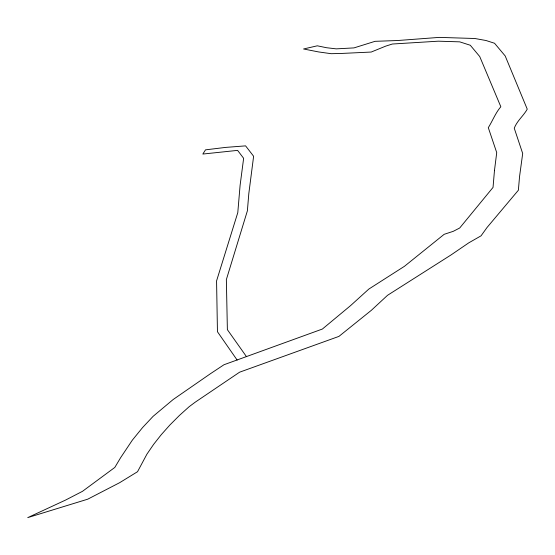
<?xml version="1.0" encoding="UTF-8"?>
<svg xmlns="http://www.w3.org/2000/svg" width="555" height="555" viewBox="0 0 555 555"><rect width="100%" height="100%" fill="white"/><g stroke="black" fill="none" stroke-linecap="round" stroke-linejoin="round"><path stroke-width="0.83" d="M246.475 356.643L227.377 329.663L226.357 279.581L247.384 210.817L248.813 193.598L253.621 156.26L245.588 145.868L225.642 147.401L205.51 149.85L202.832 154.054L237.602 150.377L243.638 158.307L240.093 185.398L237.79 212.627L216.568 280.913L217.449 331.73L237.145 360.07M494.477 170.454L493.034 187.41L459.706 227.994L453.255 231.331L444.18 234.307L404.456 266.303L368.818 289.079L350.566 305.625L322.386 329.039L224.012 364.725L210.449 373.709L173.167 399.517L153.152 416.292L142.593 427.537L132.34 440.15L120.692 457.584L114.802 467.449L82.487 491.328L65.587 500.062L27.75 517.614L87.718 499.188L119.672 482.677L137.536 471.708L146.908 454.184L153.631 444.354L161.304 434.634L169.892 424.998L179.376 415.501L189.137 406.711L195.214 402.181L239.58 372.197L338.925 336.399L371.316 310.342L387.543 295.302L451.083 254.911L468.788 242.833L481.053 235.826L487.012 227.529L518.37 190.233L519.556 176.539L522.692 153.506L514.263 128.233C517.024 120.81 523.455 115.967 527.25 109.155L505.189 55.944L494.533 43.255L486.055 40.522L474.886 38.503L439.324 37.386L397.463 40.536L375.062 41.32L353.965 47.903L336.24 48.861L326.52 47.723L317.314 45.808L303.536 48.979L318.639 51.941L331.182 53.696L341.346 53.453L371.184 52.052L385.767 46.114L392.316 44.025L438.36 41.181L459.72 41.854L470.293 45.26L479.728 56.541L500.839 106.754C495.483 112.949 492.639 120.768 488.303 127.664L496.725 152.625L494.477 170.454"/></g></svg>
